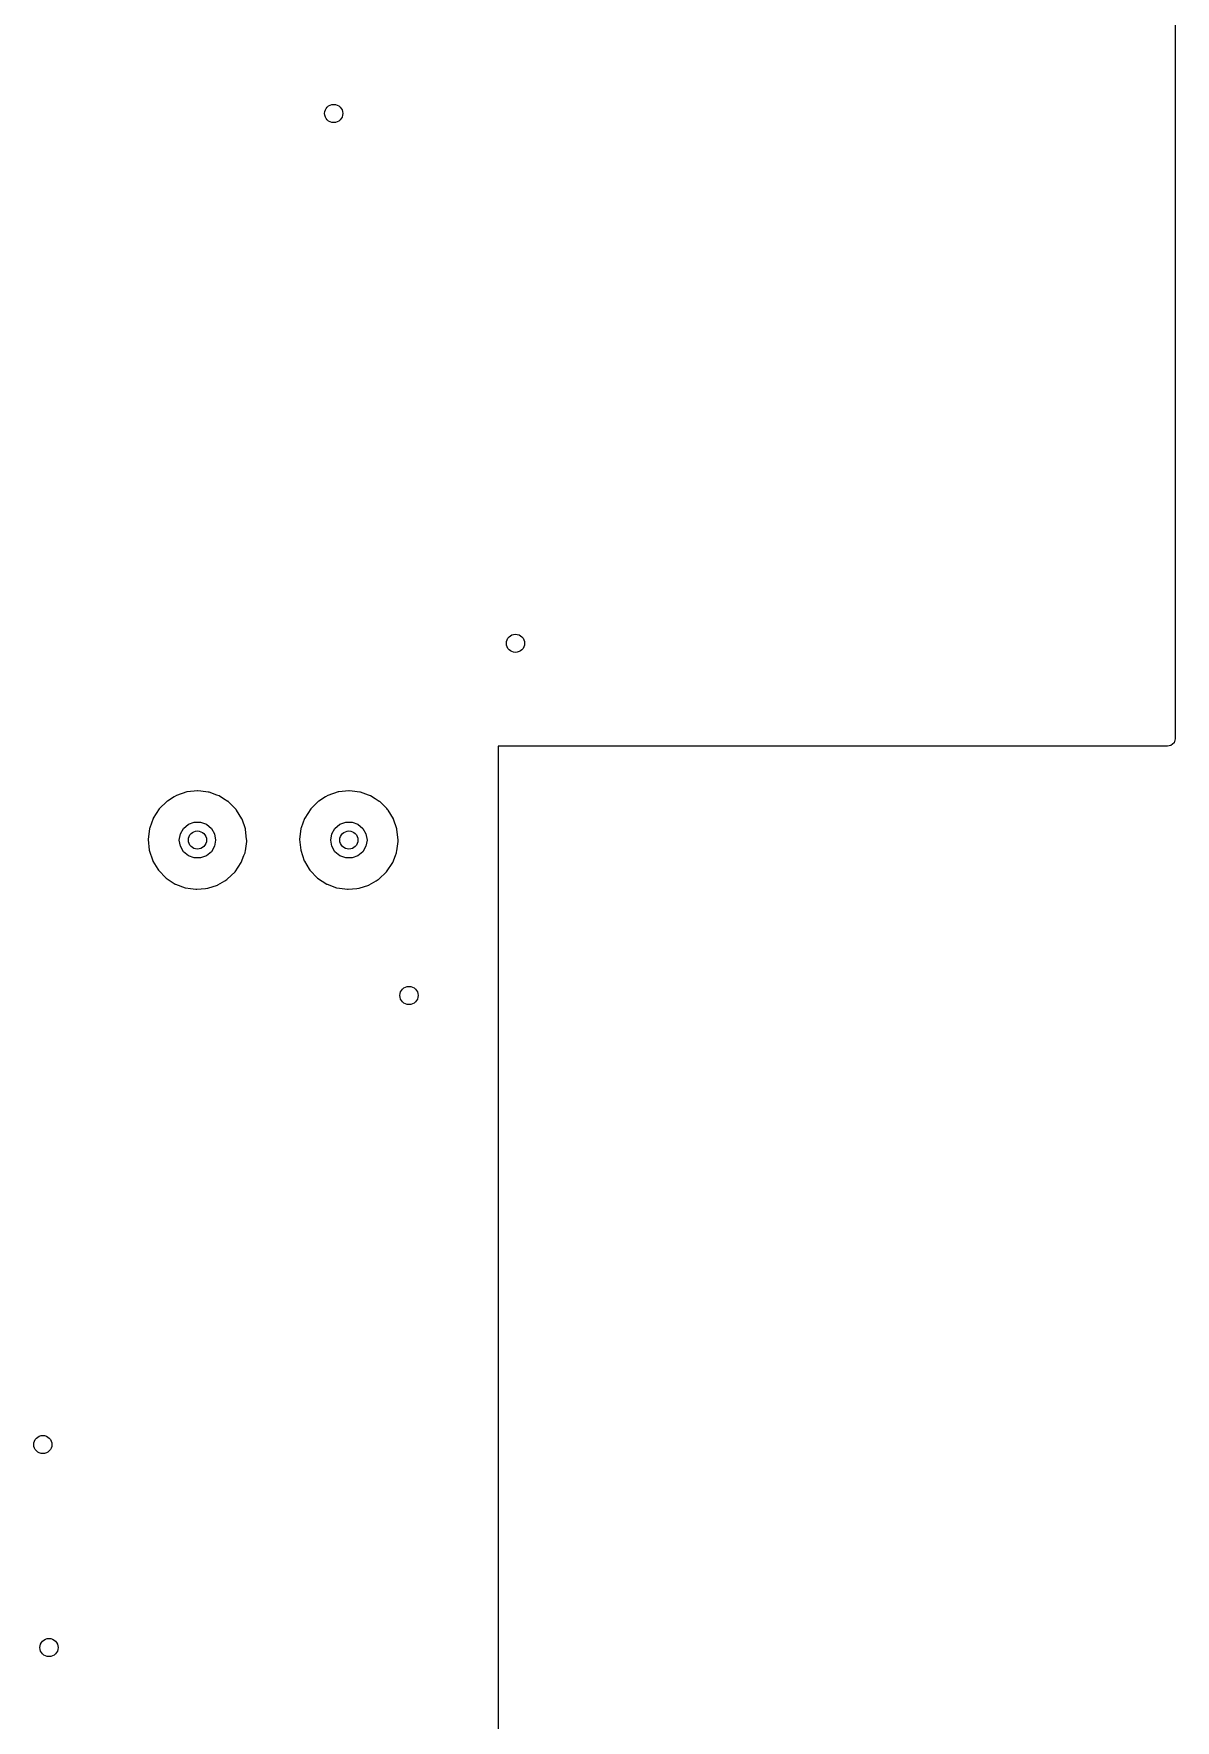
# Model space of a CAD drawing. Extents: x 1.82 to 8.48, y -4.98 to -0.82.
# Drawn here: x 7.738 to 8.48, y -3.013 to -1.917 of the extents above; entities that cross this region are included whole.
import ezdxf

# ---------------------------------------------------------------- set-up
doc = ezdxf.new("R2010")
doc.units = 0
doc.header["$MEASUREMENT"] = 0
doc.layers.add('BLACK', color=7, linetype='CONTINUOUS')

msp = doc.modelspace()

# ---------------------------------------------------------------- linework, layer by layer
at = {"layer": 'BLACK', "linetype": 'CONTINUOUS'}
for p, q in [((8.47998, -0.82498), (8.47998, -2.37504)), ((8.47708, -2.37955), (8.47502, -2.38)), ((8.47919, -2.37772), (8.47708, -2.37955)), ((8.47998, -2.37504), (8.47919, -2.37772)), ((8.47502, -2.38), (8.04, -2.38)), ((8.04, -2.38), (8.04, -3.51)), ((7.83085, -2.41196), (7.82935, -2.41288)), ((7.83761, -2.40966), (7.83085, -2.41196)), ((7.83789, -2.40963), (7.83761, -2.40966)), ((7.84444, -2.40894), (7.83789, -2.40963)), ((7.83789, -2.40963), (7.83789, -2.40963)), ((7.84471, -2.40891), (7.84444, -2.40894)), ((7.84444, -2.40894), (7.84444, -2.40894)), ((7.84668, -2.40915), (7.84471, -2.40891)), ((7.85153, -2.40973), (7.84668, -2.40915)), ((7.8518, -2.40976), (7.85153, -2.40973)), ((7.85153, -2.40973), (7.85153, -2.40973)), ((7.85206, -2.40985), (7.8518, -2.40976)), ((7.85719, -2.41168), (7.85206, -2.40985)), ((7.85206, -2.40985), (7.85206, -2.40985)), ((7.85853, -2.41215), (7.85719, -2.41168)), ((7.8615, -2.41404), (7.85853, -2.41215)), ((7.92927, -2.41196), (7.92778, -2.41288)), ((7.93603, -2.40966), (7.92927, -2.41196)), ((7.93631, -2.40963), (7.93603, -2.40966)), ((7.94286, -2.40894), (7.93631, -2.40963)), ((7.93631, -2.40963), (7.93631, -2.40963)), ((7.94314, -2.40891), (7.94286, -2.40894)), ((7.94286, -2.40894), (7.94286, -2.40894)), ((7.94511, -2.40915), (7.94314, -2.40891)), ((7.94995, -2.40973), (7.94511, -2.40915)), ((7.95023, -2.40976), (7.94995, -2.40973)), ((7.94995, -2.40973), (7.94995, -2.40973)), ((7.95049, -2.40985), (7.95023, -2.40976)), ((7.95561, -2.41168), (7.95049, -2.40985)), ((7.95049, -2.40985), (7.95049, -2.40985)), ((7.95696, -2.41215), (7.95561, -2.41168)), ((7.95993, -2.41404), (7.95696, -2.41215)), ((7.81967, -2.4207), (7.8158, -2.4267)), ((7.81986, -2.42051), (7.81967, -2.4207)), ((7.82457, -2.4159), (7.81986, -2.42051)), ((7.82477, -2.4157), (7.82457, -2.4159)), ((7.82457, -2.4159), (7.82457, -2.4159)), ((7.825, -2.41556), (7.82477, -2.4157)), ((7.82935, -2.41288), (7.825, -2.41556)), ((7.825, -2.41556), (7.825, -2.41556)), ((7.86425, -2.41579), (7.8615, -2.41404)), ((7.86456, -2.41598), (7.86425, -2.41579)), ((7.86475, -2.41618), (7.86456, -2.41598)), ((7.86476, -2.41618), (7.86475, -2.41618)), ((7.86905, -2.42051), (7.86476, -2.41618)), ((7.86959, -2.42105), (7.86905, -2.42051)), ((7.86974, -2.42128), (7.86959, -2.42105)), ((7.86993, -2.42159), (7.86974, -2.42128)), ((7.87338, -2.4271), (7.86993, -2.42159)), ((7.91809, -2.4207), (7.91422, -2.4267)), ((7.91829, -2.42051), (7.91809, -2.4207)), ((7.92299, -2.4159), (7.91829, -2.42051)), ((7.92319, -2.4157), (7.92299, -2.4159)), ((7.92299, -2.4159), (7.92299, -2.4159)), ((7.92343, -2.41556), (7.92319, -2.4157)), ((7.92778, -2.41288), (7.92343, -2.41556)), ((7.92343, -2.41556), (7.92343, -2.41556)), ((7.96268, -2.41579), (7.95993, -2.41404)), ((7.96298, -2.41598), (7.96268, -2.41579)), ((7.96318, -2.41618), (7.96298, -2.41598)), ((7.96748, -2.42051), (7.96318, -2.41618)), ((7.96318, -2.41618), (7.96318, -2.41618)), ((7.96802, -2.42105), (7.96748, -2.42051)), ((7.96816, -2.42128), (7.96802, -2.42105)), ((7.96836, -2.42159), (7.96816, -2.42128)), ((7.9718, -2.4271), (7.96836, -2.42159)), ((7.81335, -2.43341), (7.81246, -2.4405)), ((7.81352, -2.43297), (7.81335, -2.43341)), ((7.8157, -2.42696), (7.81352, -2.43297)), ((7.8158, -2.4267), (7.8157, -2.42696)), ((7.8157, -2.42696), (7.8157, -2.42696)), ((7.83339, -2.43691), (7.83544, -2.43335)), ((7.83544, -2.43335), (7.83858, -2.43072)), ((7.83858, -2.43072), (7.84244, -2.42931)), ((7.84244, -2.42931), (7.84654, -2.42931)), ((7.84654, -2.42931), (7.85039, -2.43072)), ((7.85039, -2.43072), (7.85354, -2.43335)), ((7.85354, -2.43335), (7.85559, -2.43691)), ((7.87347, -2.42737), (7.87338, -2.4271)), ((7.87563, -2.43359), (7.87347, -2.42737)), ((7.87347, -2.42737), (7.87347, -2.42737)), ((7.87572, -2.43385), (7.87563, -2.43359)), ((7.87647, -2.4405), (7.87572, -2.43385)), ((7.91178, -2.43341), (7.91088, -2.4405)), ((7.91194, -2.43297), (7.91178, -2.43341)), ((7.91413, -2.42696), (7.91194, -2.43297)), ((7.91422, -2.4267), (7.91413, -2.42696)), ((7.91413, -2.42696), (7.91413, -2.42696)), ((7.93181, -2.43691), (7.93387, -2.43335)), ((7.93387, -2.43335), (7.93701, -2.43072)), ((7.93701, -2.43072), (7.94086, -2.42931)), ((7.94086, -2.42931), (7.94496, -2.42931)), ((7.94496, -2.42931), (7.94882, -2.43072)), ((7.94882, -2.43072), (7.95196, -2.43335)), ((7.95196, -2.43335), (7.95401, -2.43691)), ((7.97189, -2.42737), (7.9718, -2.4271)), ((7.97406, -2.43359), (7.97189, -2.42737)), ((7.97189, -2.42737), (7.97189, -2.42737)), ((7.97415, -2.43385), (7.97406, -2.43359)), ((7.97495, -2.44094), (7.97415, -2.43385)), ((7.81246, -2.4405), (7.81316, -2.4476)), ((7.83268, -2.44094), (7.83339, -2.43691)), ((7.83339, -2.44498), (7.83268, -2.44094)), ((7.83544, -2.44854), (7.83339, -2.44498)), ((7.85559, -2.44498), (7.85354, -2.44854)), ((7.85559, -2.43691), (7.8563, -2.44094)), ((7.8563, -2.44094), (7.85559, -2.44498)), ((7.87564, -2.44799), (7.87649, -2.44199)), ((7.87652, -2.44094), (7.87647, -2.4405)), ((7.87649, -2.44199), (7.87651, -2.44184)), ((7.87649, -2.44199), (7.87649, -2.44199)), ((7.87651, -2.44184), (7.87652, -2.44094)), ((7.91088, -2.4405), (7.91158, -2.4476)), ((7.9311, -2.44094), (7.93181, -2.43691)), ((7.93181, -2.44498), (7.9311, -2.44094)), ((7.93387, -2.44854), (7.93181, -2.44498)), ((7.95401, -2.44498), (7.95196, -2.44854)), ((7.95401, -2.43691), (7.95472, -2.44094)), ((7.95472, -2.44094), (7.95401, -2.44498)), ((7.97407, -2.44799), (7.97491, -2.44199)), ((7.97491, -2.44199), (7.97493, -2.44184)), ((7.97491, -2.44199), (7.97491, -2.44199)), ((7.97493, -2.44184), (7.97495, -2.44094)), ((7.81316, -2.4476), (7.81541, -2.45438)), ((7.81541, -2.45438), (7.81555, -2.45462)), ((7.81555, -2.45462), (7.81555, -2.45462)), ((7.81555, -2.45462), (7.81869, -2.4598)), ((7.83858, -2.45117), (7.83544, -2.44854)), ((7.84244, -2.45258), (7.83858, -2.45117)), ((7.84654, -2.45258), (7.84244, -2.45258)), ((7.85039, -2.45117), (7.84654, -2.45258)), ((7.85354, -2.44854), (7.85039, -2.45117)), ((7.86903, -2.46153), (7.87298, -2.45559)), ((7.87298, -2.45559), (7.8747, -2.45105)), ((7.8747, -2.45105), (7.87542, -2.44917)), ((7.87542, -2.44917), (7.87551, -2.44891)), ((7.87542, -2.44917), (7.87542, -2.44917)), ((7.87551, -2.44891), (7.87564, -2.44799)), ((7.91158, -2.4476), (7.91384, -2.45438)), ((7.91384, -2.45438), (7.91398, -2.45462)), ((7.91398, -2.45462), (7.91398, -2.45462)), ((7.91398, -2.45462), (7.91712, -2.4598)), ((7.93701, -2.45117), (7.93387, -2.44854)), ((7.94086, -2.45258), (7.93701, -2.45117)), ((7.94496, -2.45258), (7.94086, -2.45258)), ((7.94882, -2.45117), (7.94496, -2.45258)), ((7.95196, -2.44854), (7.94882, -2.45117)), ((7.96745, -2.46153), (7.9714, -2.45559)), ((7.9714, -2.45559), (7.97313, -2.45105)), ((7.97313, -2.45105), (7.97384, -2.44917)), ((7.97384, -2.44917), (7.97394, -2.44891)), ((7.97384, -2.44917), (7.97384, -2.44917)), ((7.97394, -2.44891), (7.97407, -2.44799)), ((7.81869, -2.4598), (7.81911, -2.46049)), ((7.81911, -2.46049), (7.82407, -2.46563)), ((7.82407, -2.46563), (7.83005, -2.46954)), ((7.8622, -2.46745), (7.86362, -2.4666)), ((7.86362, -2.4666), (7.86385, -2.46646)), ((7.86362, -2.4666), (7.86362, -2.4666)), ((7.86385, -2.46646), (7.86903, -2.46153)), ((7.91712, -2.4598), (7.91753, -2.46049)), ((7.91753, -2.46049), (7.9225, -2.46563)), ((7.9225, -2.46563), (7.92847, -2.46954)), ((7.96062, -2.46745), (7.96204, -2.4666)), ((7.96204, -2.4666), (7.96228, -2.46646)), ((7.96204, -2.4666), (7.96204, -2.4666)), ((7.96228, -2.46646), (7.96745, -2.46153)), ((7.83005, -2.46954), (7.83031, -2.46963)), ((7.83031, -2.46963), (7.83031, -2.46963)), ((7.83031, -2.46963), (7.83648, -2.47193)), ((7.83648, -2.47193), (7.83648, -2.47193)), ((7.83648, -2.47193), (7.83674, -2.47203)), ((7.83674, -2.47203), (7.84004, -2.47247)), ((7.84004, -2.47247), (7.84354, -2.47293)), ((7.84354, -2.47293), (7.84354, -2.47293)), ((7.84354, -2.47293), (7.84382, -2.47297)), ((7.84382, -2.47297), (7.84409, -2.47294)), ((7.84409, -2.47294), (7.8497, -2.47243)), ((7.84409, -2.47294), (7.84409, -2.47294)), ((7.8497, -2.47243), (7.85093, -2.47232)), ((7.85093, -2.47232), (7.85119, -2.47224)), ((7.85119, -2.47224), (7.85746, -2.4702)), ((7.85119, -2.47224), (7.85119, -2.47224)), ((7.85746, -2.4702), (7.85772, -2.47012)), ((7.85746, -2.4702), (7.85746, -2.4702)), ((7.85772, -2.47012), (7.8622, -2.46745)), ((7.92847, -2.46954), (7.92873, -2.46963)), ((7.92873, -2.46963), (7.92873, -2.46963)), ((7.92873, -2.46963), (7.9349, -2.47193)), ((7.9349, -2.47193), (7.9349, -2.47193)), ((7.9349, -2.47193), (7.93516, -2.47203)), ((7.93516, -2.47203), (7.93846, -2.47247)), ((7.93846, -2.47247), (7.94197, -2.47293)), ((7.94197, -2.47293), (7.94197, -2.47293)), ((7.94197, -2.47293), (7.94224, -2.47297)), ((7.94224, -2.47297), (7.94252, -2.47294)), ((7.94252, -2.47294), (7.94813, -2.47243)), ((7.94252, -2.47294), (7.94252, -2.47294)), ((7.94813, -2.47243), (7.94935, -2.47232)), ((7.94935, -2.47232), (7.94962, -2.47224)), ((7.94962, -2.47224), (7.95588, -2.4702)), ((7.94962, -2.47224), (7.94962, -2.47224)), ((7.95588, -2.4702), (7.95615, -2.47012)), ((7.95588, -2.4702), (7.95588, -2.4702)), ((7.95615, -2.47012), (7.96062, -2.46745))]:
    msp.add_line(p, q, dxfattribs=at)
at = {"layer": 'BLACK'}
for centre in [(7.93307, -1.9685), (8.05118, -2.31299), (7.84449, -2.44094), (7.94291, -2.44094), (7.982, -2.542), (7.744, -2.834), (7.748, -2.966)]:
    msp.add_circle(centre, 0.00591, dxfattribs=at)

doc.saveas('drawing.dxf')
